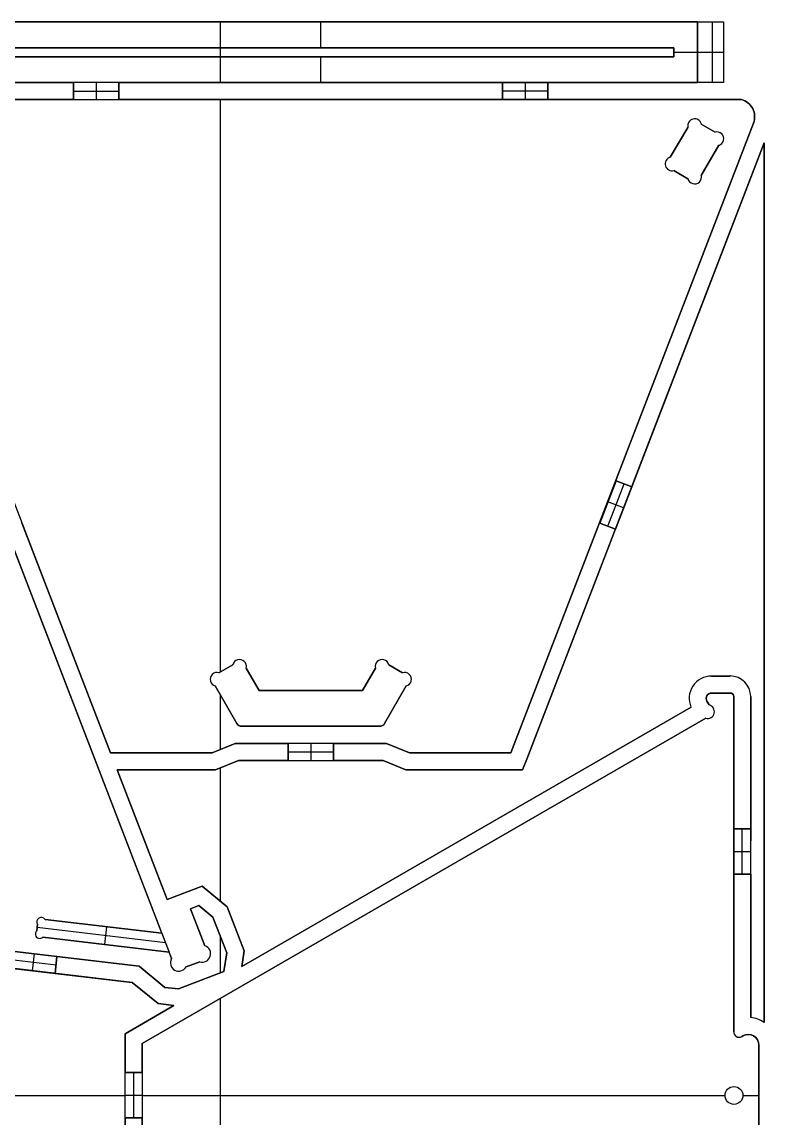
# Model space of a CAD drawing. Extents: x -51.9 to 44.1, y 0 to 48.
# Drawn here: x 27.68 to 44.05, y 23.52 to 47.72 of the extents above; entities that cross this region are included whole.
import ezdxf

# ---------------------------------------------------------------- set-up
doc = ezdxf.new("R2010")
doc.units = 0
doc.header["$MEASUREMENT"] = 0
doc.layers.add('DEFAULT', color=18, linetype='CONTINUOUS')

msp = doc.modelspace()

# ---------------------------------------------------------------- linework, layer by layer
at = {"layer": 'DEFAULT'}
for p, q in [((25.394, 47.717, -0.75), (43.16, 47.717, -0.75)), ((25.97, 47.717, -0.197), (42.584, 47.717, -0.197)), ((42.584, 47.717, -0.375), (25.97, 47.717, -0.375)), ((32.054, 47.717, -0.75), (32.054, 46.378, -0.75)), ((34.277, 47.717, -0.197), (34.277, 47.717, -0.75)), ((34.277, 47.146, -0.197), (34.277, 47.717, -0.197)), ((42.584, 47.717, -0.394), (43.16, 47.717, -0.394)), ((42.584, 46.378, -0.394), (42.584, 47.717, -0.394)), ((42.584, 46.378, -0.197), (42.584, 47.717, -0.197)), ((42.584, 47.717, -0.197), (42.584, 47.717, -0.394)), ((42.584, 47.717, -0.197), (42.584, 46.378, -0.197)), ((42.908, 47.717, -0.394), (42.908, 46.378, -0.394)), ((43.16, 47.717, -0.75), (43.16, 46.378, -0.75)), ((43.16, 47.717, -0.394), (43.16, 46.378, -0.394)), ((43.16, 47.717, -0.394), (43.16, 47.717, -0.75)), ((26.494, 47.146, -0.197), (42.061, 47.146, -0.197)), ((42.061, 47.146), (26.494, 47.146)), ((42.061, 47.146, -0.098), (26.494, 47.146, -0.098)), ((32.054, 47.146), (32.054, 46.949)), ((34.277, 47.146), (34.277, 47.146, -0.197)), ((42.061, 47.146, -0.197), (42.061, 46.949, -0.197)), ((42.061, 47.146), (42.061, 47.146, -0.197)), ((42.061, 46.949), (42.061, 47.146)), ((42.061, 46.949, -0.098), (42.061, 47.146, -0.098)), ((42.061, 47.047, -0.197), (42.584, 47.047, -0.197)), ((42.061, 47.047), (42.061, 47.047, -0.197)), ((42.584, 47.047, -0.394), (43.16, 47.047, -0.394)), ((42.584, 47.047, -0.197), (42.584, 47.047, -0.394)), ((43.16, 47.047, -0.394), (43.16, 47.047, -0.75)), ((42.061, 46.949, -0.197), (26.494, 46.949, -0.197)), ((26.494, 46.949), (42.061, 46.949)), ((26.494, 46.949, -0.098), (42.061, 46.949, -0.098)), ((34.277, 46.378, -0.197), (34.277, 46.949, -0.197)), ((34.277, 46.949), (34.277, 46.949, -0.197)), ((42.061, 46.949), (42.061, 46.949, -0.197)), ((30.768, 27.595), (23.538, 46.39)), ((28.823, 46.378, -0.75), (25.394, 46.378, -0.75)), ((42.584, 46.378, -0.197), (25.97, 46.378, -0.197)), ((25.97, 46.378, -0.375), (28.823, 46.378, -0.375)), ((28.823, 46.378, -0.75), (28.823, 46.003, -0.75)), ((28.823, 46.378, -0.375), (28.823, 46.003, -0.375)), ((28.823, 46.378, -0.75), (28.823, 46.378, -0.375)), ((29.823, 46.378, -0.375), (28.823, 46.378, -0.375)), ((29.823, 46.378, -0.75), (28.823, 46.378, -0.75)), ((28.823, 46.003, -0.562), (28.823, 46.378, -0.562)), ((29.323, 46.378, -0.75), (29.323, 46.003, -0.75)), ((29.323, 46.378, -0.375), (29.323, 46.003, -0.375)), ((38.285, 46.378, -0.75), (29.823, 46.378, -0.75)), ((29.823, 46.003, -0.75), (29.823, 46.378, -0.75)), ((29.823, 46.003, -0.375), (29.823, 46.378, -0.375)), ((29.823, 46.378, -0.75), (29.823, 46.378, -0.375)), ((29.823, 46.378, -0.375), (38.285, 46.378, -0.375)), ((29.823, 46.378, -0.562), (29.823, 46.003, -0.562)), ((34.277, 46.378, -0.197), (34.277, 46.378, -0.75)), ((38.285, 46.003, -0.75), (38.285, 46.378, -0.75)), ((38.285, 46.003, -0.375), (38.285, 46.378, -0.375)), ((38.285, 46.378, -0.75), (38.285, 46.378, -0.375)), ((38.285, 46.378, -0.375), (39.285, 46.378, -0.375)), ((38.285, 46.378, -0.75), (39.285, 46.378, -0.75)), ((38.285, 46.378, -0.562), (38.285, 46.003, -0.562)), ((38.785, 46.378, -0.75), (38.785, 46.003, -0.75)), ((38.785, 46.378, -0.375), (38.785, 46.003, -0.375)), ((43.16, 46.378, -0.75), (39.285, 46.378, -0.75)), ((39.285, 46.378, -0.75), (39.285, 46.003, -0.75)), ((39.285, 46.378, -0.375), (39.285, 46.003, -0.375)), ((39.285, 46.378, -0.75), (39.285, 46.378, -0.375)), ((39.285, 46.378, -0.375), (42.584, 46.378, -0.375)), ((39.285, 46.003, -0.562), (39.285, 46.378, -0.562)), ((43.16, 46.378, -0.394), (42.584, 46.378, -0.394)), ((42.584, 46.378, -0.394), (42.584, 46.378, -0.197)), ((43.16, 46.378, -0.394), (43.16, 46.378, -0.75)), ((24.557, 46.003), (43.551, 46.003)), ((24.557, 46.003, -0.75), (28.823, 46.003, -0.75)), ((28.823, 46.003, -0.375), (24.557, 46.003, -0.375)), ((28.823, 46.191, -0.75), (29.823, 46.191, -0.75)), ((28.823, 46.191, -0.375), (29.823, 46.191, -0.375)), ((28.823, 46.191, -0.75), (28.823, 46.191, -0.375)), ((28.823, 46.003, -0.375), (29.823, 46.003, -0.375)), ((28.823, 46.003, -0.75), (28.823, 46.003, -0.375)), ((28.823, 46.003, -0.75), (29.823, 46.003, -0.75)), ((29.823, 46.191, -0.75), (29.823, 46.191, -0.375)), ((29.823, 46.003, -0.75), (29.823, 46.003, -0.375)), ((29.823, 46.003, -0.75), (38.285, 46.003, -0.75)), ((38.285, 46.003, -0.375), (29.823, 46.003, -0.375)), ((32.054, 46.003), (32.054, 33.363)), ((32.054, 46.003, -0.75), (32.054, 33.363, -0.75)), ((34.054, 46.003), (34.054, 46.003, -0.75)), ((39.285, 46.191, -0.75), (38.285, 46.191, -0.75)), ((39.285, 46.191, -0.375), (38.285, 46.191, -0.375)), ((38.285, 46.191, -0.75), (38.285, 46.191, -0.375)), ((39.285, 46.003, -0.375), (38.285, 46.003, -0.375)), ((38.285, 46.003, -0.75), (38.285, 46.003, -0.375)), ((39.285, 46.003, -0.75), (38.285, 46.003, -0.75)), ((39.285, 46.191, -0.75), (39.285, 46.191, -0.375)), ((39.285, 46.003, -0.75), (39.285, 46.003, -0.375)), ((39.285, 46.003, -0.75), (43.551, 46.003, -0.75)), ((43.551, 46.003, -0.375), (39.285, 46.003, -0.375)), ((43.551, 46.003), (43.551, 46.003, -0.75)), ((43.801, 45.802), (43.801, 45.802, -0.75)), ((42.484, 45.573), (42.484, 45.573, -0.75)), ((42.373, 45.389), (41.982, 44.729)), ((42.373, 45.389, -0.75), (41.982, 44.729, -0.75)), ((41.982, 44.729, -0.375), (42.373, 45.389, -0.375)), ((42.373, 45.389), (42.373, 45.389, -0.75)), ((42.668, 45.461), (42.668, 45.461, -0.75)), ((42.971, 45.284), (42.668, 45.461)), ((42.971, 45.284, -0.75), (42.668, 45.461, -0.75)), ((42.668, 45.461, -0.375), (42.971, 45.284, -0.375)), ((42.819, 45.373), (42.819, 45.373, -0.75)), ((42.971, 45.284), (42.971, 45.284, -0.75)), ((43.818, 45.481), (43.818, 45.481, -0.75)), ((38.819, 31.442), (44.052, 45.044)), ((41.132, 37.453, -0.75), (44.052, 45.044, -0.75)), ((44.052, 45.044, -0.375), (41.132, 37.453, -0.375)), ((42.178, 45.059), (42.178, 45.059, -0.75)), ((43.158, 45.179), (43.158, 45.179, -0.75)), ((44.052, 45.044, -0.75), (44.052, 45.044)), ((44.052, 45.044), (44.052, 25.628)), ((44.052, 45.044, -0.75), (44.052, 25.628, -0.75)), ((44.052, 25.628, -0.375), (44.052, 45.044, -0.375)), ((42.668, 44.328), (43.052, 44.992)), ((42.668, 44.328, -0.75), (43.052, 44.992, -0.75)), ((43.052, 44.992, -0.375), (42.668, 44.328, -0.375)), ((43.052, 44.992), (43.052, 44.992, -0.75)), ((41.877, 44.541), (41.877, 44.541, -0.75)), ((41.982, 44.729), (41.982, 44.729, -0.75)), ((42.86, 44.66), (42.86, 44.66, -0.75)), ((42.065, 44.436), (42.065, 44.436, -0.75)), ((42.065, 44.436), (42.373, 44.256)), ((42.065, 44.436, -0.75), (42.373, 44.256, -0.75)), ((42.373, 44.256, -0.375), (42.065, 44.436, -0.375)), ((42.219, 44.346), (42.219, 44.346, -0.75)), ((42.668, 44.328), (42.668, 44.328, -0.75)), ((42.373, 44.256), (42.373, 44.256, -0.75)), ((42.557, 44.144), (42.557, 44.144, -0.75)), ((40.429, 36.653, -0.75), (40.789, 37.586, -0.75)), ((40.429, 36.653, -0.375), (40.789, 37.586, -0.375)), ((40.789, 37.586, -0.562), (40.429, 36.653, -0.562)), ((40.604, 36.585, -0.75), (40.964, 37.518, -0.75)), ((40.604, 36.585, -0.375), (40.964, 37.518, -0.375)), ((40.789, 37.586, -0.75), (41.132, 37.453, -0.75)), ((40.789, 37.586, -0.375), (41.132, 37.453, -0.375)), ((40.789, 37.586, -0.75), (40.789, 37.586, -0.375)), ((41.132, 37.453, -0.562), (40.789, 37.586, -0.562)), ((40.964, 37.518, -0.75), (40.964, 37.518, -0.375)), ((41.12, 37.422, -0.375), (38.819, 31.442, -0.375)), ((41.132, 37.453, -0.375), (40.773, 36.52, -0.375)), ((40.773, 36.52, -0.75), (41.132, 37.453, -0.75)), ((41.139, 37.451, -0.75), (40.778, 36.518, -0.75)), ((41.132, 37.453, -0.75), (41.132, 37.453, -0.375)), ((41.132, 37.453, -0.75), (41.139, 37.451, -0.75)), ((40.609, 37.119, -0.75), (40.609, 37.119, -0.375)), ((40.952, 36.987, -0.75), (40.609, 37.119, -0.75)), ((40.952, 36.987, -0.375), (40.609, 37.119, -0.375)), ((29.638, 31.577, -0.75), (27.683, 36.66, -0.75)), ((27.683, 36.66, -0.375), (29.638, 31.577, -0.375)), ((40.429, 36.653, -0.75), (40.429, 36.653, -0.375)), ((40.773, 36.52, -0.75), (40.429, 36.653, -0.75)), ((40.773, 36.52, -0.375), (40.429, 36.653, -0.375)), ((40.429, 36.653, -0.562), (40.773, 36.52, -0.562)), ((40.604, 36.585, -0.75), (40.604, 36.585, -0.375)), ((27.333, 36.526, -0.75), (30.983, 27.038, -0.75)), ((30.768, 27.595, -0.375), (27.333, 36.526, -0.375)), ((38.819, 31.442, -0.75), (40.773, 36.52, -0.75)), ((40.773, 36.52, -0.375), (40.773, 36.52, -0.75)), ((40.778, 36.518, -0.75), (40.773, 36.52, -0.75)), ((32.333, 33.525), (32.028, 33.349)), ((32.333, 33.525, -0.75), (32.028, 33.349, -0.75)), ((32.028, 33.349, -0.375), (32.333, 33.525, -0.375)), ((32.181, 33.437), (32.181, 33.437, -0.75)), ((32.333, 33.525), (32.333, 33.525, -0.75)), ((32.403, 33.618), (32.403, 33.618, -0.75)), ((32.518, 33.635), (32.518, 33.635, -0.75)), ((32.612, 33.566), (32.612, 33.566, -0.75)), ((32.628, 33.45), (32.628, 33.45, -0.75)), ((32.915, 32.954), (32.628, 33.45)), ((32.915, 32.954, -0.75), (32.628, 33.45, -0.75)), ((32.628, 33.45, -0.375), (32.915, 32.954, -0.375)), ((35.479, 33.45), (35.193, 32.954)), ((35.479, 33.45, -0.75), (35.193, 32.954, -0.75)), ((35.193, 32.954, -0.375), (35.479, 33.45, -0.375)), ((35.479, 33.45), (35.479, 33.45, -0.75)), ((35.496, 33.566), (35.496, 33.566, -0.75)), ((35.59, 33.635), (35.59, 33.635, -0.75)), ((35.705, 33.618), (35.705, 33.618, -0.75)), ((35.774, 33.525), (35.774, 33.525, -0.75)), ((36.079, 33.349), (35.774, 33.525)), ((36.079, 33.349, -0.75), (35.774, 33.525, -0.75)), ((35.774, 33.525, -0.375), (36.079, 33.349, -0.375)), ((35.927, 33.437), (35.927, 33.437, -0.75)), ((31.84, 33.243), (31.84, 33.243, -0.75)), ((31.912, 33.335), (31.912, 33.335, -0.75)), ((32.028, 33.349), (32.028, 33.349, -0.75)), ((32.772, 33.202), (32.772, 33.202, -0.75)), ((35.336, 33.202), (35.336, 33.202, -0.75)), ((36.079, 33.349), (36.079, 33.349, -0.75)), ((36.196, 33.335), (36.196, 33.335, -0.75)), ((36.268, 33.243), (36.268, 33.243, -0.75)), ((43.304, 33.275), (42.893, 33.275)), ((43.304, 33.275, -0.75), (42.893, 33.275, -0.75)), ((42.893, 33.275), (42.893, 33.275, -0.75)), ((42.893, 33.275, -0.375), (43.304, 33.275, -0.375)), ((43.304, 33.275), (43.304, 33.275, -0.75)), ((31.854, 33.127), (31.854, 33.127, -0.75)), ((31.947, 33.056), (31.947, 33.056, -0.75)), ((32.915, 32.954), (32.915, 32.954, -0.75)), ((35.193, 32.954), (32.915, 32.954)), ((35.193, 32.954, -0.75), (32.915, 32.954, -0.75)), ((32.915, 32.954, -0.375), (35.193, 32.954, -0.375)), ((34.054, 32.954), (34.054, 32.954, -0.75)), ((35.193, 32.954), (35.193, 32.954, -0.75)), ((36.161, 33.056), (36.161, 33.056, -0.75)), ((36.253, 33.127), (36.253, 33.127, -0.75)), ((42.466, 33.028), (42.466, 33.028, -0.75)), ((32.054, 32.871), (32.054, 31.649)), ((32.054, 32.871, -0.75), (32.054, 31.649, -0.75)), ((42.791, 32.723), (42.841, 32.638)), ((42.791, 32.723), (42.791, 32.723, -0.75)), ((42.791, 32.723, -0.375), (42.841, 32.638, -0.375)), ((43.304, 32.9), (42.893, 32.9)), ((42.893, 32.9), (42.893, 32.9, -0.75)), ((43.304, 32.9, -0.375), (42.893, 32.9, -0.375)), ((43.304, 32.9), (43.304, 32.9, -0.75)), ((43.383, 25.419), (43.383, 32.822)), ((43.383, 32.822), (43.383, 32.822, -0.75)), ((43.383, 29.899, -0.375), (43.383, 32.822, -0.375)), ((43.758, 25.735), (43.758, 32.822)), ((43.758, 29.899, -0.75), (43.758, 32.822, -0.75)), ((43.758, 32.822), (43.758, 32.822, -0.75)), ((43.758, 32.822, -0.375), (43.758, 29.635, -0.375)), ((42.441, 32.587), (32.533, 26.865)), ((42.441, 32.587, -0.75), (32.533, 26.865, -0.75)), ((32.533, 26.865, -0.375), (42.441, 32.587, -0.375)), ((42.441, 32.587), (42.441, 32.587, -0.75)), ((42.841, 32.638), (42.841, 32.638, -0.75)), ((42.952, 32.454), (42.952, 32.454, -0.75)), ((42.768, 32.343), (30.334, 25.163)), ((30.334, 25.163, -0.75), (42.768, 32.343, -0.75)), ((42.768, 32.343, -0.375), (30.334, 25.163, -0.375)), ((32.426, 32.226), (32.426, 32.226, -0.75)), ((35.682, 32.226), (35.682, 32.226, -0.75)), ((42.768, 32.343), (42.768, 32.343, -0.75)), ((32.528, 32.167), (32.528, 32.167, -0.75)), ((35.579, 32.167), (35.579, 32.167, -0.75)), ((32.385, 31.788), (31.88, 31.577)), ((32.385, 31.788, -0.75), (31.88, 31.577, -0.75)), ((31.88, 31.577, -0.375), (32.385, 31.788, -0.375)), ((32.385, 31.788), (32.385, 31.788, -0.75)), ((35.723, 31.788), (32.385, 31.788)), ((33.554, 31.788, -0.75), (32.385, 31.788, -0.75)), ((32.385, 31.788, -0.375), (33.554, 31.788, -0.375)), ((33.554, 31.788, -0.75), (33.554, 31.413, -0.75)), ((33.554, 31.788, -0.375), (33.554, 31.413, -0.375)), ((33.554, 31.788, -0.75), (33.554, 31.788, -0.375)), ((34.554, 31.788, -0.375), (33.554, 31.788, -0.375)), ((34.554, 31.788, -0.75), (33.554, 31.788, -0.75)), ((33.554, 31.413, -0.562), (33.554, 31.788, -0.562)), ((34.054, 31.788), (34.054, 31.788, -0.375)), ((34.054, 31.788, -0.75), (34.054, 31.413, -0.75)), ((34.054, 31.788, -0.375), (34.054, 31.413, -0.375)), ((35.723, 31.788, -0.75), (34.554, 31.788, -0.75)), ((34.554, 31.413, -0.75), (34.554, 31.788, -0.75)), ((34.554, 31.413, -0.375), (34.554, 31.788, -0.375)), ((34.554, 31.788, -0.75), (34.554, 31.788, -0.375)), ((34.554, 31.788, -0.375), (35.723, 31.788, -0.375)), ((34.554, 31.788, -0.562), (34.554, 31.413, -0.562)), ((35.723, 31.788), (35.723, 31.788, -0.75)), ((36.228, 31.577), (35.723, 31.788)), ((36.228, 31.577, -0.75), (35.723, 31.788, -0.75)), ((35.723, 31.788, -0.375), (36.228, 31.577, -0.375)), ((29.638, 31.577), (29.638, 31.577, -0.75)), ((31.88, 31.577), (29.638, 31.577)), ((31.88, 31.577, -0.75), (29.638, 31.577, -0.75)), ((29.638, 31.577, -0.375), (31.88, 31.577, -0.375)), ((30.759, 31.577), (30.759, 31.577, -0.75)), ((31.88, 31.577), (31.88, 31.577, -0.75)), ((32.133, 31.682), (32.133, 31.682, -0.75)), ((33.554, 31.6, -0.75), (34.554, 31.6, -0.75)), ((33.554, 31.6, -0.375), (34.554, 31.6, -0.375)), ((33.554, 31.6, -0.75), (33.554, 31.6, -0.375)), ((34.554, 31.6, -0.75), (34.554, 31.6, -0.375)), ((35.975, 31.682), (35.975, 31.682, -0.75)), ((36.228, 31.577), (36.228, 31.577, -0.75)), ((38.469, 31.577), (36.228, 31.577)), ((38.469, 31.577, -0.75), (36.228, 31.577, -0.75)), ((36.228, 31.577, -0.375), (38.469, 31.577, -0.375)), ((37.349, 31.577), (37.349, 31.577, -0.75)), ((38.469, 31.577), (38.469, 31.577, -0.75)), ((31.955, 31.202), (32.46, 31.413)), ((31.955, 31.202, -0.75), (32.46, 31.413, -0.75)), ((32.46, 31.413, -0.375), (31.955, 31.202, -0.375)), ((32.054, 31.243), (32.054, 28.308)), ((32.054, 31.243, -0.75), (32.054, 28.308, -0.75)), ((32.208, 31.307), (32.208, 31.307, -0.75)), ((32.46, 31.413), (32.46, 31.413, -0.75)), ((32.46, 31.413), (35.647, 31.413)), ((32.46, 31.413, -0.75), (33.554, 31.413, -0.75)), ((33.554, 31.413, -0.375), (32.46, 31.413, -0.375)), ((33.554, 31.413, -0.375), (34.554, 31.413, -0.375)), ((33.554, 31.413, -0.75), (33.554, 31.413, -0.375)), ((33.554, 31.413, -0.75), (34.554, 31.413, -0.75)), ((34.054, 31.413), (34.054, 31.413, -0.375)), ((34.554, 31.413, -0.75), (34.554, 31.413, -0.375)), ((34.554, 31.413, -0.75), (35.647, 31.413, -0.75)), ((35.647, 31.413, -0.375), (34.554, 31.413, -0.375)), ((35.647, 31.413), (35.647, 31.413, -0.75)), ((35.647, 31.413), (36.152, 31.202)), ((35.647, 31.413, -0.75), (36.152, 31.202, -0.75)), ((36.152, 31.202, -0.375), (35.647, 31.413, -0.375)), ((35.9, 31.307), (35.9, 31.307, -0.75)), ((38.727, 31.202), (38.819, 31.442)), ((38.727, 31.202, -0.75), (38.819, 31.442, -0.75)), ((38.819, 31.442, -0.375), (38.727, 31.202, -0.375)), ((38.819, 31.442), (38.819, 31.442, -0.75)), ((29.783, 31.202), (29.783, 31.202, -0.75)), ((30.884, 28.338), (29.783, 31.202)), ((29.783, 31.202), (31.955, 31.202)), ((29.783, 31.202, -0.75), (31.955, 31.202, -0.75)), ((30.884, 28.338, -0.75), (29.783, 31.202, -0.75)), ((31.955, 31.202, -0.375), (29.783, 31.202, -0.375)), ((29.783, 31.202, -0.375), (30.884, 28.338, -0.375)), ((30.869, 31.202), (30.869, 31.202, -0.75)), ((31.955, 31.202), (31.955, 31.202, -0.75)), ((36.152, 31.202), (36.152, 31.202, -0.75)), ((36.152, 31.202), (38.469, 31.202)), ((36.152, 31.202, -0.75), (38.469, 31.202, -0.75)), ((38.469, 31.202, -0.375), (36.152, 31.202, -0.375)), ((38.469, 31.202), (38.727, 31.202)), ((38.469, 31.202, -0.75), (38.727, 31.202, -0.75)), ((38.469, 31.202), (38.469, 31.202, -0.75)), ((38.727, 31.202, -0.375), (38.469, 31.202, -0.375)), ((38.727, 31.202), (38.727, 31.202, -0.75)), ((30.334, 29.77), (30.334, 29.77, -0.75)), ((43.758, 29.899, -0.75), (43.383, 29.899, -0.75)), ((43.758, 29.899, -0.375), (43.383, 29.899, -0.375)), ((43.383, 29.899, -0.375), (43.383, 28.899, -0.375)), ((43.383, 29.899, -0.75), (43.383, 29.899, -0.375)), ((43.383, 29.899, -0.75), (43.383, 28.899, -0.75)), ((43.383, 29.899, -0.562), (43.758, 29.899, -0.562)), ((43.57, 28.899, -0.75), (43.57, 29.899, -0.75)), ((43.57, 28.899, -0.375), (43.57, 29.899, -0.375)), ((43.57, 29.899, -0.75), (43.57, 29.899, -0.375)), ((43.758, 28.899, -0.375), (43.758, 29.899, -0.375)), ((43.758, 29.899, -0.75), (43.758, 29.899, -0.375)), ((43.758, 28.899, -0.75), (43.758, 29.899, -0.75)), ((37.487, 29.726), (37.487, 29.726, -0.75)), ((43.383, 29.399, -0.75), (43.758, 29.399, -0.75)), ((43.383, 29.399, -0.375), (43.758, 29.399, -0.375)), ((43.383, 28.899, -0.75), (43.758, 28.899, -0.75)), ((43.383, 28.899, -0.375), (43.758, 28.899, -0.375)), ((43.383, 28.899, -0.75), (43.383, 28.899, -0.375)), ((43.383, 25.419, -0.375), (43.383, 28.899, -0.375)), ((43.758, 28.899, -0.562), (43.383, 28.899, -0.562)), ((43.57, 28.899, -0.75), (43.57, 28.899, -0.375)), ((43.758, 25.735, -0.75), (43.758, 28.899, -0.75)), ((43.758, 28.899, -0.75), (43.758, 28.899, -0.375)), ((43.758, 28.899, -0.375), (43.758, 25.735, -0.375)), ((31.655, 28.634), (30.884, 28.338)), ((31.655, 28.634, -0.75), (30.884, 28.338, -0.75)), ((30.884, 28.338, -0.375), (31.655, 28.634, -0.375)), ((31.655, 28.634), (31.655, 28.634, -0.75)), ((32.21, 28.181), (31.655, 28.634)), ((32.21, 28.181, -0.75), (31.655, 28.634, -0.75)), ((31.655, 28.634, -0.375), (32.21, 28.181, -0.375)), ((36.551, 28.753), (36.551, 28.753, -0.75)), ((30.884, 28.338), (30.884, 28.338, -0.75)), ((31.27, 28.486), (31.27, 28.486, -0.75)), ((31.932, 28.408), (31.932, 28.408, -0.75)), ((31.586, 28.206), (31.404, 28.136)), ((31.404, 28.136, -0.75), (31.586, 28.206, -0.75)), ((31.586, 28.206, -0.375), (31.404, 28.136, -0.375)), ((31.404, 28.136), (31.404, 28.136, -0.75)), ((31.404, 28.136), (31.718, 27.32)), ((31.718, 27.32, -0.75), (31.404, 28.136, -0.75)), ((31.404, 28.136, -0.375), (31.718, 27.32, -0.375)), ((31.495, 28.171), (31.495, 28.171, -0.75)), ((31.586, 28.206), (31.586, 28.206, -0.75)), ((31.896, 27.953), (31.586, 28.206)), ((31.586, 28.206, -0.75), (31.896, 27.953, -0.75)), ((31.896, 27.953, -0.375), (31.586, 28.206, -0.375)), ((31.741, 28.08), (31.741, 28.08, -0.75)), ((32.21, 28.181), (32.21, 28.181, -0.75)), ((32.585, 27.207), (32.21, 28.181)), ((32.585, 27.207, -0.75), (32.21, 28.181, -0.75)), ((32.21, 28.181, -0.375), (32.585, 27.207, -0.375)), ((28.056, 27.93), (28.056, 27.93, -0.394)), ((28.192, 27.901, -0.394), (30.768, 27.595, -0.394)), ((28.192, 27.901), (28.192, 27.901, -0.394)), ((28.192, 27.901), (30.768, 27.595)), ((30.768, 27.595, -0.197), (28.192, 27.901, -0.197)), ((31.896, 27.953), (31.896, 27.953, -0.75)), ((32.199, 27.165), (31.896, 27.953)), ((31.896, 27.953, -0.75), (32.199, 27.165, -0.75)), ((32.199, 27.165, -0.375), (31.896, 27.953, -0.375)), ((28.01, 27.653, -0.394), (28.027, 27.794, -0.394)), ((28.01, 27.653), (28.027, 27.794)), ((28.027, 27.794, -0.197), (28.01, 27.653, -0.197)), ((28.01, 27.653), (28.01, 27.653, -0.394)), ((28.018, 27.723), (28.018, 27.723, -0.394)), ((30.848, 27.387, -0.394), (28.018, 27.723, -0.394)), ((28.027, 27.794), (28.027, 27.794, -0.394)), ((29.508, 27.348, -0.394), (29.555, 27.739, -0.394)), ((30.768, 27.595, -0.394), (30.928, 27.179, -0.394)), ((30.768, 27.595), (30.768, 27.595, -0.394)), ((31.561, 27.728), (31.561, 27.728, -0.75)), ((32.398, 27.694), (32.398, 27.694, -0.75)), ((26.015, 27.372), (30.269, 26.866)), ((28.006, 27.514), (28.006, 27.514, -0.394)), ((28.145, 27.51), (28.145, 27.51, -0.394)), ((30.928, 27.179), (28.145, 27.51)), ((30.928, 27.179, -0.394), (28.145, 27.51, -0.394)), ((28.145, 27.51, -0.197), (30.928, 27.179, -0.197)), ((32.048, 27.559), (32.048, 27.559, -0.75)), ((32.054, 27.543), (32.054, 26.72)), ((32.054, 27.543, -0.75), (32.054, 26.72, -0.75)), ((28.456, 27.082, -0.375), (27.463, 27.2, -0.375)), ((28.456, 27.082, -0.75), (27.463, 27.2, -0.75)), ((27.916, 26.768, -0.75), (27.96, 27.141, -0.75)), ((27.916, 26.768, -0.375), (27.96, 27.141, -0.375)), ((28.142, 27.119), (28.142, 27.119, -0.375)), ((30.983, 27.038), (30.928, 27.179)), ((30.928, 27.179, -0.394), (30.928, 27.179)), ((30.983, 27.038, -0.375), (30.928, 27.179, -0.375)), ((31.718, 27.32), (31.718, 27.32, -0.75)), ((32.136, 26.751), (32.199, 27.165)), ((32.199, 27.165, -0.75), (32.136, 26.751, -0.75)), ((32.136, 26.751, -0.375), (32.199, 27.165, -0.375)), ((32.199, 27.165), (32.199, 27.165, -0.75)), ((32.533, 26.865), (32.585, 27.207)), ((32.533, 26.865, -0.75), (32.585, 27.207, -0.75)), ((32.585, 27.207, -0.375), (32.533, 26.865, -0.375)), ((32.585, 27.207), (32.585, 27.207, -0.75)), ((30.117, 26.507), (25.715, 27.03)), ((28.434, 26.895, -0.75), (27.441, 27.013, -0.75)), ((28.434, 26.895, -0.375), (27.441, 27.013, -0.375)), ((28.412, 26.709, -0.75), (28.456, 27.082, -0.75)), ((28.412, 26.709, -0.375), (28.456, 27.082, -0.375)), ((28.456, 27.082, -0.562), (28.412, 26.709, -0.562)), ((28.434, 26.895, -0.75), (28.434, 26.895, -0.375)), ((30.269, 26.866, -0.75), (28.456, 27.082, -0.75)), ((28.456, 27.082, -0.75), (28.456, 27.082, -0.375)), ((28.456, 27.082, -0.375), (30.269, 26.866, -0.375)), ((30.269, 26.866), (30.269, 26.866, -0.75)), ((30.269, 26.866), (30.838, 26.402)), ((30.838, 26.402, -0.75), (30.269, 26.866, -0.75)), ((30.269, 26.866, -0.375), (30.838, 26.402, -0.375)), ((30.983, 27.038), (30.983, 27.038, -0.75)), ((31.603, 26.968), (31.304, 26.853)), ((31.304, 26.853, -0.75), (31.603, 26.968, -0.75)), ((31.603, 26.968, -0.375), (31.304, 26.853, -0.375)), ((31.454, 26.911), (31.454, 26.911, -0.75)), ((31.603, 26.968), (31.603, 26.968, -0.75)), ((31.837, 27.087), (31.837, 27.087, -0.75)), ((32.167, 26.958), (32.167, 26.958, -0.75)), ((32.533, 26.865), (32.533, 26.865, -0.75)), ((32.559, 27.036), (32.559, 27.036, -0.75)), ((27.419, 26.827, -0.375), (28.412, 26.709, -0.375)), ((27.419, 26.827, -0.75), (28.412, 26.709, -0.75)), ((27.916, 26.768), (27.916, 26.768, -0.375)), ((28.412, 26.709, -0.75), (28.412, 26.709, -0.375)), ((28.412, 26.709, -0.75), (30.117, 26.507, -0.75)), ((30.117, 26.507, -0.375), (28.412, 26.709, -0.375)), ((30.553, 26.634), (30.553, 26.634, -0.75)), ((31.051, 26.785), (31.051, 26.785, -0.75)), ((31.136, 26.367), (32.136, 26.751)), ((32.136, 26.751, -0.75), (31.136, 26.367, -0.75)), ((31.136, 26.367, -0.375), (32.136, 26.751, -0.375)), ((31.304, 26.853), (31.304, 26.853, -0.75)), ((32.136, 26.751), (32.136, 26.751, -0.75)), ((30.117, 26.507), (30.117, 26.507, -0.75)), ((30.685, 26.043), (30.117, 26.507)), ((30.117, 26.507, -0.75), (30.685, 26.043, -0.75)), ((30.685, 26.043, -0.375), (30.117, 26.507, -0.375)), ((30.838, 26.402), (30.838, 26.402, -0.75)), ((30.838, 26.402), (31.136, 26.367)), ((31.136, 26.367, -0.75), (30.838, 26.402, -0.75)), ((30.838, 26.402, -0.375), (31.136, 26.367, -0.375)), ((30.987, 26.384), (30.987, 26.384, -0.75)), ((31.636, 26.559), (31.636, 26.559, -0.75)), ((30.401, 26.275), (30.401, 26.275, -0.75)), ((31.136, 26.367), (31.136, 26.367, -0.75)), ((32.054, 26.156), (32.054, 21.892)), ((32.054, 26.156, -0.75), (32.054, 21.892, -0.75)), ((29.959, 25.379), (31.036, 26.001)), ((31.036, 26.001, -0.75), (29.959, 25.379, -0.75)), ((29.959, 25.379, -0.375), (31.036, 26.001, -0.375)), ((30.685, 26.043), (30.685, 26.043, -0.75)), ((31.036, 26.001), (30.685, 26.043)), ((30.685, 26.043, -0.75), (31.036, 26.001, -0.75)), ((31.036, 26.001, -0.375), (30.685, 26.043, -0.375)), ((30.86, 26.022), (30.86, 26.022, -0.75)), ((31.036, 26.001), (31.036, 26.001, -0.75)), ((30.497, 25.69), (30.497, 25.69, -0.75)), ((43.758, 25.735), (43.758, 25.735, -0.75)), ((44.011, 25.654), (44.011, 25.654, -0.75)), ((43.383, 25.419), (43.383, 25.419, -0.75)), ((44.052, 25.628), (44.052, 25.628, -0.75)), ((29.959, 25.379), (29.959, 25.379, -0.75)), ((29.959, 22.668), (29.959, 25.379)), ((29.959, 25.379, -0.75), (29.959, 24.524, -0.75)), ((29.959, 22.668, -0.375), (29.959, 25.379, -0.375)), ((43.587, 25.332), (43.559, 25.316)), ((43.587, 25.332, -0.375), (43.559, 25.316, -0.375)), ((43.559, 25.316), (43.559, 25.316, -0.75)), ((43.587, 25.332), (43.587, 25.332, -0.75)), ((30.334, 25.163), (30.334, 25.163, -0.75)), ((30.334, 25.163), (30.334, 22.885)), ((30.334, 24.524, -0.75), (30.334, 25.163, -0.75)), ((30.334, 25.163, -0.375), (30.334, 22.885, -0.375)), ((43.939, 22.906), (43.939, 25.126)), ((43.939, 25.126), (43.939, 25.126, -0.75)), ((43.939, 22.906, -0.375), (43.939, 25.126, -0.375)), ((29.959, 24.524, -0.75), (30.334, 24.524, -0.75)), ((29.959, 24.524, -0.375), (30.334, 24.524, -0.375)), ((29.959, 23.524, -0.375), (29.959, 24.524, -0.375)), ((29.959, 24.524, -0.75), (29.959, 24.524, -0.375)), ((29.959, 23.524, -0.75), (29.959, 24.524, -0.75)), ((30.334, 24.524, -0.562), (29.959, 24.524, -0.562)), ((30.147, 24.524, -0.75), (30.147, 23.524, -0.75)), ((30.147, 24.524, -0.375), (30.147, 23.524, -0.375)), ((30.147, 24.524, -0.75), (30.147, 24.524, -0.375)), ((30.334, 24.524, -0.375), (30.334, 23.524, -0.375)), ((30.334, 24.524, -0.75), (30.334, 24.524, -0.375)), ((30.334, 24.524, -0.75), (30.334, 23.524, -0.75)), ((43.388, 24.213), (43.388, 24.213, -0.75)), ((22.868, 24.016), (29.959, 24.016)), ((22.868, 24.016, -0.75), (29.959, 24.016, -0.75)), ((29.959, 24.024, -0.75), (30.334, 24.024, -0.75)), ((29.959, 24.024, -0.375), (30.334, 24.024, -0.375)), ((29.959, 24.024), (29.959, 24.024, -0.375)), ((30.334, 24.024), (30.334, 24.024, -0.375)), ((30.334, 24.016), (43.191, 24.016)), ((30.334, 24.016, -0.75), (43.191, 24.016, -0.75)), ((43.191, 24.016), (43.191, 24.016, -0.75)), ((43.585, 24.016), (43.939, 24.016)), ((43.585, 24.016, -0.75), (43.939, 24.016, -0.75)), ((43.585, 24.016), (43.585, 24.016, -0.75)), ((43.388, 23.819), (43.388, 23.819, -0.75)), ((30.334, 23.524, -0.75), (29.959, 23.524, -0.75)), ((30.334, 23.524, -0.375), (29.959, 23.524, -0.375)), ((29.959, 23.524, -0.75), (29.959, 23.524, -0.375)), ((29.959, 23.524, -0.75), (29.959, 22.668, -0.75)), ((29.959, 23.524, -0.562), (30.334, 23.524, -0.562)), ((30.147, 23.524, -0.75), (30.147, 23.524, -0.375)), ((30.334, 22.885, -0.75), (30.334, 23.524, -0.75)), ((30.334, 23.524, -0.75), (30.334, 23.524, -0.375))]:
    msp.add_line(p, q, dxfattribs=at)
for points in [[(29.638, 31.577), (24.289, 45.481, -0.446896), (24.557, 46.003)], [(43.551, 46.003, -0.446896), (43.818, 45.481), (38.469, 31.577)], [(43.551, 46.003, -0.446896), (43.818, 45.481), (38.469, 31.577)], [(38.469, 31.577), (43.818, 45.481, 0.446896), (43.551, 46.003)], [(31.947, 33.056), (32.426, 32.226, 0.267949), (32.528, 32.167), (35.579, 32.167, 0.267949), (35.682, 32.226), (36.161, 33.056)], [(31.947, 33.056), (32.426, 32.226, 0.267949), (32.528, 32.167), (35.579, 32.167, 0.267949), (35.682, 32.226), (36.161, 33.056)], [(36.161, 33.056), (35.682, 32.226, -0.267949), (35.579, 32.167), (32.528, 32.167, -0.267949), (32.426, 32.226), (31.947, 33.056)], [(42.841, 32.638), (42.791, 32.723, -0.579167), (42.893, 32.9), (43.304, 32.9, -0.414214), (43.383, 32.822), (43.383, 29.899)], [(43.383, 28.899), (43.383, 25.419, 0.573516), (43.559, 25.316), (43.587, 25.332, -0.573515), (43.939, 25.126), (43.939, 22.906, -0.579122), (43.584, 22.702), (43.56, 22.715, 0.579123), (43.383, 22.613), (43.383, 19.133)]]:
    msp.add_lwpolyline(points, format="xyb", dxfattribs=at)
for centre in [(43.388, 24.016), (43.388, 24.016, -0.75), (43.388, 24.016, -0.375)]:
    msp.add_circle(centre, 0.197, dxfattribs=at)
for centre, radius, start, end in [((42.521, 45.425), 0.152, 13.8426, 193.8426), ((42.521, 45.425, -0.75), 0.152, 13.8426, 193.8426), ((42.521, 45.425, -0.375), 0.152, 13.8426, 193.8426), ((43.011, 45.138), 0.152, 285.5334, 105.5334), ((43.011, 45.138, -0.75), 0.152, 285.5334, 105.5334), ((43.011, 45.138, -0.375), 0.152, 285.5334, 105.5334), ((42.024, 44.582), 0.152, 105.7881, 285.7881), ((42.024, 44.582, -0.75), 0.152, 105.7881, 285.7881), ((42.024, 44.582, -0.375), 0.152, 105.7881, 285.7881), ((42.521, 44.292), 0.152, 193.5879, 13.5879), ((42.521, 44.292, -0.75), 0.152, 193.5879, 13.5879), ((42.521, 44.292, -0.375), 0.152, 193.5879, 13.5879), ((32.481, 33.488), 0.152, 345.7751, 165.9807), ((32.481, 33.488, -0.75), 0.152, 345.7751, 165.9807), ((32.481, 33.488, -0.375), 0.152, 345.7751, 165.9807), ((35.627, 33.488), 0.152, 14.0193, 194.2249), ((35.627, 33.488, -0.75), 0.152, 14.0193, 194.2249), ((35.627, 33.488, -0.375), 0.152, 14.0193, 194.2249), ((31.986, 33.203), 0.152, 73.9615, 255.0622), ((31.986, 33.203, -0.75), 0.152, 73.9615, 255.0622), ((31.986, 33.203, -0.375), 0.152, 73.9615, 255.0622), ((36.121, 33.203), 0.152, 284.9378, 106.0385), ((36.121, 33.203, -0.75), 0.152, 284.9378, 106.0385), ((36.121, 33.203, -0.375), 0.152, 284.9378, 106.0385), ((42.893, 32.782), 0.493, 89.9999, 203.3603), ((42.893, 32.782, -0.75), 0.493, 89.9999, 203.3603), ((42.893, 32.782, -0.375), 0.493, 89.9999, 203.3603), ((43.304, 32.822), 0.454, 360, 89.9999), ((43.304, 32.822, -0.75), 0.454, 359.9999, 89.9999), ((43.304, 32.822, -0.375), 0.454, 360, 90), ((42.893, 32.782), 0.118, 89.9999, 210.312), ((42.893, 32.782, -0.375), 0.118, 89.9999, 210.312), ((43.304, 32.822), 0.0787, 0, 89.9998), ((43.304, 32.822, -0.375), 0.0787, 0, 90), ((42.805, 32.49), 0.152, 256.1574, 76.1574), ((42.805, 32.49, -0.75), 0.152, 256.1574, 76.1574), ((42.805, 32.49, -0.375), 0.152, 256.1574, 76.1574), ((28.109, 27.847, -0.394), 0.0984, 32.9985, 212.9985), ((28.109, 27.847), 0.0984, 32.9985, 212.9985), ((28.109, 27.847, -0.197), 0.0984, 32.9985, 212.9985), ((28.078, 27.581, -0.394), 0.0984, 133.4483, 313.4483), ((28.078, 27.581), 0.0984, 133.4483, 313.4483), ((28.078, 27.581, -0.197), 0.0984, 133.4483, 313.4483), ((31.661, 27.144), 0.185, 252.0198, 72.0198), ((31.661, 27.144, -0.75), 0.185, 252.0198, 72.0198), ((31.661, 27.144, -0.375), 0.185, 252.0198, 72.0198), ((31.143, 26.945), 0.185, 150.0637, 330.0637), ((31.143, 26.945, -0.75), 0.185, 150.0637, 330.0637), ((31.143, 26.945, -0.375), 0.185, 150.0637, 330.0637), ((43.703, 25.126), 0.611, 55.1565, 84.8438), ((43.703, 25.126, -0.75), 0.611, 55.1565, 84.8438), ((43.703, 25.126, -0.375), 0.611, 55.1565, 84.8438), ((43.501, 25.419), 0.118, 179.9999, 299.3398), ((43.501, 25.419, -0.375), 0.118, 179.9999, 299.3398), ((43.703, 25.126), 0.236, 360, 119.3398), ((43.703, 25.126, -0.375), 0.236, 360, 119.3398)]:
    msp.add_arc(centre, radius, start, end, dxfattribs=at)

doc.saveas('drawing.dxf')
